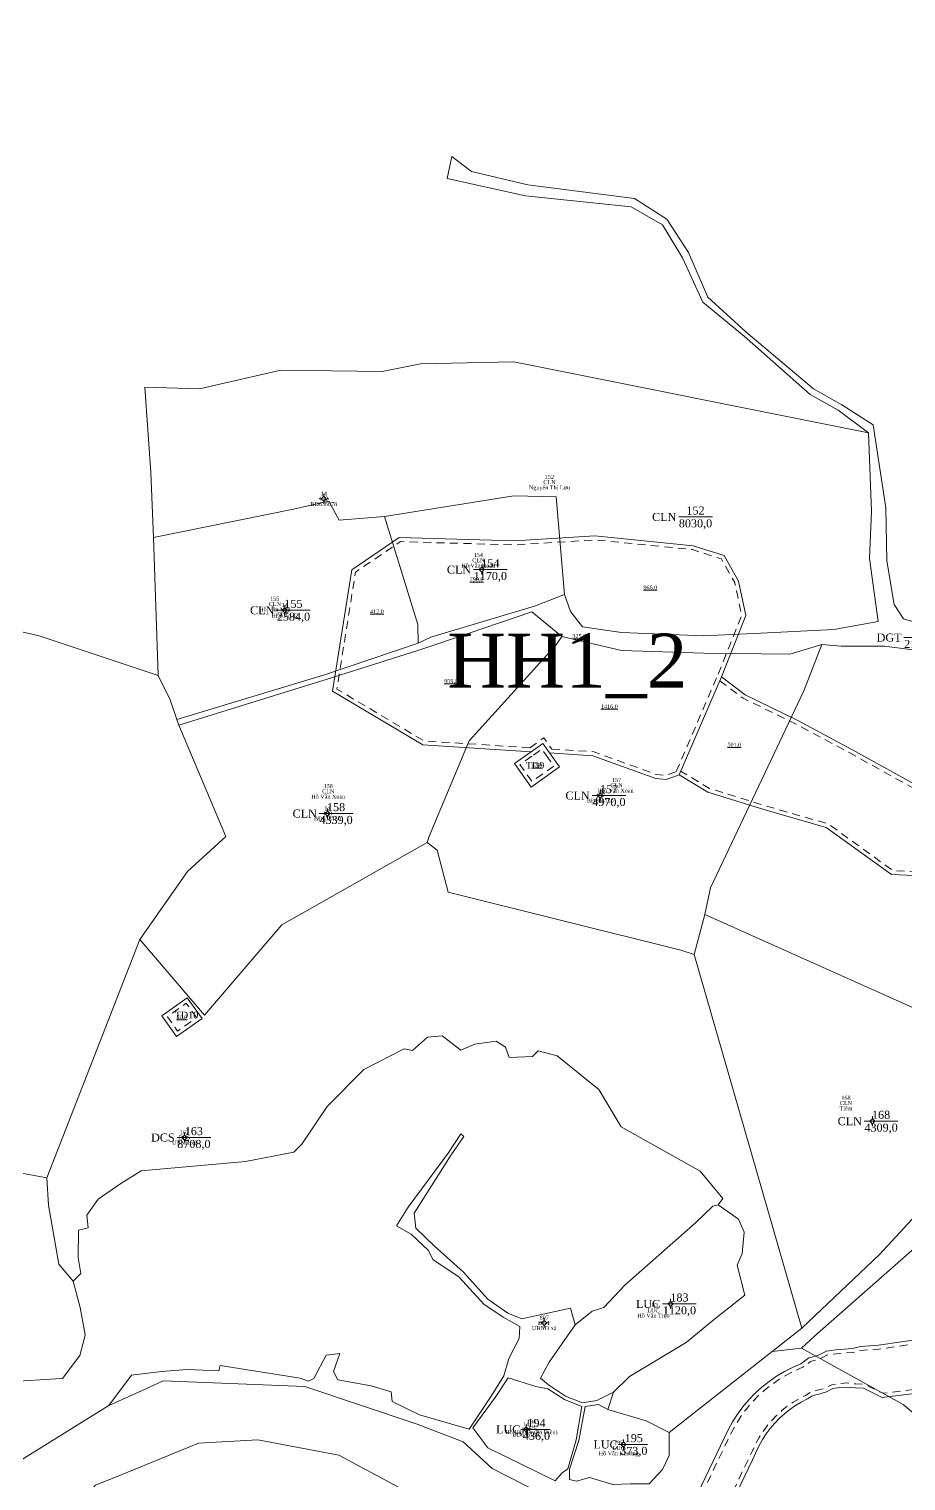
# Model space of a CAD drawing. Header units: metres. Extents: x 542180 to 550635, y 1840441 to 1846931.
# Drawn here: x 548105.4 to 548324.4, y 1841296.4 to 1841659.2 of the extents above; entities that cross this region are included whole.
import ezdxf
from ezdxf.enums import TextEntityAlignment as Align

# ---------------------------------------------------------------- set-up
doc = ezdxf.new("R2010")
doc.units = ezdxf.units.M
doc.header["$MEASUREMENT"] = 0
doc.linetypes.add('DGN Style 2', pattern=[3.355162, 2.013097, -1.342065])
for name, color, linetype, lineweight in [('Level 10', 7, 'Continuous', 0), ('Level 11', 7, 'Continuous', 0), ('Level 13', 7, 'Continuous', 0), ('Level 15', 7, 'Continuous', 0), ('Level 19', 7, 'Continuous', 0), ('Level 2', 7, 'Continuous', 0), ('Level 28', 7, 'Continuous', 0), ('Level 30', 7, 'Continuous', 0), ('Level 4', 7, 'Continuous', 0), ('Level 5', 7, 'Continuous', 0), ('Level 6', 7, 'Continuous', 0)]:
    doc.layers.add(name, color=color, linetype=linetype, lineweight=lineweight)
doc.styles.add('Style-Times New Roman', font='times.ttf')

# ---------------------------------------------------------------- blocks, each defined once
blk = doc.blocks.new('CENTRD')
at = {"layer": 'Level 11', "linetype": 'Continuous', "lineweight": 0}
h = blk.add_hatch(color=1, dxfattribs=at)
edge = h.paths.add_edge_path()
edge.add_arc((0, 0), 1.5, 0, 360)
at = {"layer": 'Level 11', "color": 1, "linetype": 'Continuous', "lineweight": 0}
for p, q in [((-6.25, 0), (-12.5, 0)), ((0, 6.25), (-6.25, 0)), ((-6.25, 0), (0, -6.25)), ((0, 12.5), (0, 6.25)), ((6.25, 0), (0, 6.25)), ((0, -6.25), (6.25, 0)), ((12.5, 0), (6.25, 0)), ((0, -6.25), (0, -12.5))]:
    blk.add_line(p, q, dxfattribs=at)
blk = doc.blocks.new('N_THUA_284')
at = {"layer": 'Level 13', "color": 1, "linetype": 'Continuous', "lineweight": 0}
blk.add_line((-2.047505, 0), (6.362495, 0), dxfattribs=at)
at = {"layer": 'Level 13', "color": 5, "linetype": 'Continuous', "lineweight": 0, "style": 'Style-Times New Roman'}
blk.add_text('152', height=2, dxfattribs=at).set_placement((2.157495, 1.6), align=Align.MIDDLE_CENTER)
at = {"layer": 'Level 2', "color": 3, "linetype": 'Continuous', "lineweight": 0, "style": 'Style-Times New Roman'}
blk.add_text('CLN', height=2, dxfattribs=at).set_placement((-2.647505, 0), align=Align.MIDDLE_RIGHT)
at = {"layer": 'Level 4', "color": 1, "linetype": 'Continuous', "lineweight": 0, "style": 'Style-Times New Roman'}
blk.add_text('8030,0', height=2, dxfattribs=at).set_placement((2.157495, -1.6), align=Align.MIDDLE_CENTER)
blk = doc.blocks.new('N_THUA_285')
at = {"layer": 'Level 13', "color": 1, "linetype": 'Continuous', "lineweight": 0}
blk.add_line((-2.044529, 0), (6.365471, 0), dxfattribs=at)
at = {"layer": 'Level 13', "color": 5, "linetype": 'Continuous', "lineweight": 0, "style": 'Style-Times New Roman'}
blk.add_text('154', height=2, dxfattribs=at).set_placement((2.160471, 1.6), align=Align.MIDDLE_CENTER)
at = {"layer": 'Level 2', "color": 3, "linetype": 'Continuous', "lineweight": 0, "style": 'Style-Times New Roman'}
blk.add_text('CLN', height=2, dxfattribs=at).set_placement((-2.644529, 0), align=Align.MIDDLE_RIGHT)
at = {"layer": 'Level 4', "color": 1, "linetype": 'Continuous', "lineweight": 0, "style": 'Style-Times New Roman'}
blk.add_text('1170,0', height=2, dxfattribs=at).set_placement((2.160471, -1.6), align=Align.MIDDLE_CENTER)
blk = doc.blocks.new('N_THUA_286')
at = {"layer": 'Level 13', "color": 1, "linetype": 'Continuous', "lineweight": 0}
blk.add_line((-2.038576, 0), (6.371424, 0), dxfattribs=at)
at = {"layer": 'Level 13', "color": 5, "linetype": 'Continuous', "lineweight": 0, "style": 'Style-Times New Roman'}
blk.add_text('155', height=2, dxfattribs=at).set_placement((2.166424, 1.6), align=Align.MIDDLE_CENTER)
at = {"layer": 'Level 2', "color": 3, "linetype": 'Continuous', "lineweight": 0, "style": 'Style-Times New Roman'}
blk.add_text('CLN', height=2, dxfattribs=at).set_placement((-2.638576, 0), align=Align.MIDDLE_RIGHT)
at = {"layer": 'Level 4', "color": 1, "linetype": 'Continuous', "lineweight": 0, "style": 'Style-Times New Roman'}
blk.add_text('2584,0', height=2, dxfattribs=at).set_placement((2.166424, -1.6), align=Align.MIDDLE_CENTER)
blk = doc.blocks.new('N_THUA_288')
at = {"layer": 'Level 13', "color": 1, "linetype": 'Continuous', "lineweight": 0}
blk.add_line((-2.042545, 0), (6.367455, 0), dxfattribs=at)
at = {"layer": 'Level 13', "color": 5, "linetype": 'Continuous', "lineweight": 0, "style": 'Style-Times New Roman'}
blk.add_text('157', height=2, dxfattribs=at).set_placement((2.162455, 1.6), align=Align.MIDDLE_CENTER)
at = {"layer": 'Level 2', "color": 3, "linetype": 'Continuous', "lineweight": 0, "style": 'Style-Times New Roman'}
blk.add_text('CLN', height=2, dxfattribs=at).set_placement((-2.642545, 0), align=Align.MIDDLE_RIGHT)
at = {"layer": 'Level 4', "color": 1, "linetype": 'Continuous', "lineweight": 0, "style": 'Style-Times New Roman'}
blk.add_text('4970,0', height=2, dxfattribs=at).set_placement((2.162455, -1.6), align=Align.MIDDLE_CENTER)
blk = doc.blocks.new('N_THUA_289')
at = {"layer": 'Level 13', "color": 1, "linetype": 'Continuous', "lineweight": 0}
blk.add_line((-2.041552, 0), (6.368448, 0), dxfattribs=at)
at = {"layer": 'Level 13', "color": 5, "linetype": 'Continuous', "lineweight": 0, "style": 'Style-Times New Roman'}
blk.add_text('158', height=2, dxfattribs=at).set_placement((2.163448, 1.6), align=Align.MIDDLE_CENTER)
at = {"layer": 'Level 2', "color": 3, "linetype": 'Continuous', "lineweight": 0, "style": 'Style-Times New Roman'}
blk.add_text('CLN', height=2, dxfattribs=at).set_placement((-2.641552, 0), align=Align.MIDDLE_RIGHT)
at = {"layer": 'Level 4', "color": 1, "linetype": 'Continuous', "lineweight": 0, "style": 'Style-Times New Roman'}
blk.add_text('4339,0', height=2, dxfattribs=at).set_placement((2.163448, -1.6), align=Align.MIDDLE_CENTER)
blk = doc.blocks.new('N_THUA_292')
at = {"layer": 'Level 13', "color": 1, "linetype": 'Continuous', "lineweight": 0}
blk.add_line((-1.847555, 0), (6.562445, 0), dxfattribs=at)
at = {"layer": 'Level 13', "color": 5, "linetype": 'Continuous', "lineweight": 0, "style": 'Style-Times New Roman'}
blk.add_text('163', height=2, dxfattribs=at).set_placement((2.357445, 1.6), align=Align.MIDDLE_CENTER)
at = {"layer": 'Level 2', "color": 3, "linetype": 'Continuous', "lineweight": 0, "style": 'Style-Times New Roman'}
blk.add_text('DCS', height=2, dxfattribs=at).set_placement((-2.447555, 0), align=Align.MIDDLE_RIGHT)
at = {"layer": 'Level 4', "color": 1, "linetype": 'Continuous', "lineweight": 0, "style": 'Style-Times New Roman'}
blk.add_text('8708,0', height=2, dxfattribs=at).set_placement((2.357445, -1.6), align=Align.MIDDLE_CENTER)
blk = doc.blocks.new('N_THUA_293')
at = {"layer": 'Level 13', "color": 1, "linetype": 'Continuous', "lineweight": 0}
blk.add_line((-2.041552, 0), (6.368448, 0), dxfattribs=at)
at = {"layer": 'Level 13', "color": 5, "linetype": 'Continuous', "lineweight": 0, "style": 'Style-Times New Roman'}
blk.add_text('168', height=2, dxfattribs=at).set_placement((2.163448, 1.6), align=Align.MIDDLE_CENTER)
at = {"layer": 'Level 2', "color": 3, "linetype": 'Continuous', "lineweight": 0, "style": 'Style-Times New Roman'}
blk.add_text('CLN', height=2, dxfattribs=at).set_placement((-2.641552, 0), align=Align.MIDDLE_RIGHT)
at = {"layer": 'Level 4', "color": 1, "linetype": 'Continuous', "lineweight": 0, "style": 'Style-Times New Roman'}
blk.add_text('4309,0', height=2, dxfattribs=at).set_placement((2.163448, -1.6), align=Align.MIDDLE_CENTER)
blk = doc.blocks.new('N_THUA_298')
at = {"layer": 'Level 13', "color": 1, "linetype": 'Continuous', "lineweight": 0}
blk.add_line((-1.984504, 0), (6.425496, 0), dxfattribs=at)
at = {"layer": 'Level 13', "color": 5, "linetype": 'Continuous', "lineweight": 0, "style": 'Style-Times New Roman'}
blk.add_text('183', height=2, dxfattribs=at).set_placement((2.220496, 1.6), align=Align.MIDDLE_CENTER)
at = {"layer": 'Level 2', "color": 3, "linetype": 'Continuous', "lineweight": 0, "style": 'Style-Times New Roman'}
blk.add_text('LUC', height=2, dxfattribs=at).set_placement((-2.584504, 0), align=Align.MIDDLE_RIGHT)
at = {"layer": 'Level 4', "color": 1, "linetype": 'Continuous', "lineweight": 0, "style": 'Style-Times New Roman'}
blk.add_text('1120,0', height=2, dxfattribs=at).set_placement((2.220496, -1.6), align=Align.MIDDLE_CENTER)
blk = doc.blocks.new('N_THUA_299')
at = {"layer": 'Level 13', "color": 1, "linetype": 'Continuous', "lineweight": 0}
blk.add_line((-0.81777, 0), (6.03823, 0), dxfattribs=at)
at = {"layer": 'Level 13', "color": 5, "linetype": 'Continuous', "lineweight": 0, "style": 'Style-Times New Roman'}
blk.add_text('194', height=2, dxfattribs=at).set_placement((2.61023, 1.6), align=Align.MIDDLE_CENTER)
at = {"layer": 'Level 2', "color": 3, "linetype": 'Continuous', "lineweight": 0, "style": 'Style-Times New Roman'}
blk.add_text('LUC', height=2, dxfattribs=at).set_placement((-1.41777, 0), align=Align.MIDDLE_RIGHT)
at = {"layer": 'Level 4', "color": 1, "linetype": 'Continuous', "lineweight": 0, "style": 'Style-Times New Roman'}
blk.add_text('436,0', height=2, dxfattribs=at).set_placement((2.61023, -1.6), align=Align.MIDDLE_CENTER)
blk = doc.blocks.new('N_THUA_300')
at = {"layer": 'Level 13', "color": 1, "linetype": 'Continuous', "lineweight": 0}
blk.add_line((-0.811823, 0), (6.044177, 0), dxfattribs=at)
at = {"layer": 'Level 13', "color": 5, "linetype": 'Continuous', "lineweight": 0, "style": 'Style-Times New Roman'}
blk.add_text('195', height=2, dxfattribs=at).set_placement((2.616177, 1.6), align=Align.MIDDLE_CENTER)
at = {"layer": 'Level 2', "color": 3, "linetype": 'Continuous', "lineweight": 0, "style": 'Style-Times New Roman'}
blk.add_text('LUC', height=2, dxfattribs=at).set_placement((-1.411823, 0), align=Align.MIDDLE_RIGHT)
at = {"layer": 'Level 4', "color": 1, "linetype": 'Continuous', "lineweight": 0, "style": 'Style-Times New Roman'}
blk.add_text('373,0', height=2, dxfattribs=at).set_placement((2.616177, -1.6), align=Align.MIDDLE_CENTER)
blk = doc.blocks.new('N_THUA_315')
at = {"layer": 'Level 13', "color": 1, "linetype": 'Continuous', "lineweight": 0}
blk.add_line((-1.803881, 0), (6.606119, 0), dxfattribs=at)
at = {"layer": 'Level 13', "color": 5, "linetype": 'Continuous', "lineweight": 0, "style": 'Style-Times New Roman'}
blk.add_text('806', height=2, dxfattribs=at).set_placement((2.401119, 1.6), align=Align.MIDDLE_CENTER)
at = {"layer": 'Level 2', "color": 3, "linetype": 'Continuous', "lineweight": 0, "style": 'Style-Times New Roman'}
blk.add_text('DGT', height=2, dxfattribs=at).set_placement((-2.403881, 0), align=Align.MIDDLE_RIGHT)
at = {"layer": 'Level 4', "color": 1, "linetype": 'Continuous', "lineweight": 0, "style": 'Style-Times New Roman'}
blk.add_text('2179,0', height=2, dxfattribs=at).set_placement((2.401119, -1.6), align=Align.MIDDLE_CENTER)

msp = doc.modelspace()

# ---------------------------------------------------------------- linework, layer by layer
at = {"layer": 'Level 10', "color": 7, "lineweight": 0}
for p, q in [((548136.43, 1841532.17), (548137.64, 1841497.71)), ((548142.29, 1841486.67), (548142.74, 1841485.24)), ((548271.46, 1841427.91), (548274.18, 1841437.98)), ((548274.18, 1841437.98), (548360.47, 1841399.23)), ((548109.79, 1841372.1), (548133.06, 1841431.68)), ((548271.46, 1841427.91), (548298.39, 1841334.6)), ((548290.93, 1841328.72), (548298.39, 1841334.6)), ((548290.93, 1841328.72), (548298.31, 1841329.59)), ((548265.25, 1841308.5), (548290.93, 1841328.72)), ((548249.95, 1841314.24), (548251.34, 1841318.57))]:
    msp.add_line(p, q, dxfattribs=at)
at = {"layer": 'Level 10', "color": 7, "lineweight": 0, "flags": 128}
for points in [[(548315.02, 1841558.29), (548307.41, 1841563.97), (548300.44, 1841567.91), (548283.93, 1841582.43), (548273.66, 1841590.98), (548268.58, 1841602.01), (548263.56, 1841610.26), (548255.71, 1841614.77), (548229.36, 1841617.53), (548209.77, 1841621.86), (548210.98, 1841627.35), (548215.85, 1841623.63), (548229.92, 1841620.32), (548256.56, 1841616.86), (548264.66, 1841611.72), (548270.03, 1841603.38), (548274.89, 1841592.21), (548284.38, 1841583.55), (548301.27, 1841569.33), (548308.35, 1841565.34), (548316.15, 1841560.31), (548319.33, 1841539.53), (548319.56, 1841526.33), (548321.43, 1841515.38), (548323.76, 1841511.85), (548341.23, 1841506.75)], [(548136.43, 1841532.17), (548135.77, 1841548.38), (548134.32, 1841569.69), (548147.96, 1841569.34), (548168.22, 1841573.96), (548193.54, 1841573.68), (548203.1, 1841575.56), (548226.44, 1841576.08), (548315.02, 1841558.29)], [(547925.05, 1841478.93), (547952.55, 1841507.26), (547959.76, 1841498.53), (547966.75, 1841496.91), (547973.82, 1841500.83), (547987.25, 1841506), (547993.36, 1841512.54), (548017.17, 1841566.68), (548025.23, 1841561.12), (548027.61, 1841562.76), (548031.68, 1841563.8), (548041.44, 1841562.86), (548049.21, 1841563.78), (548050.31, 1841565.64), (548049.43, 1841567.23), (548055.33, 1841568.93), (548077.3616, 1841565.3591), (548081.12, 1841564.75), (548077.96, 1841514.43), (548082.1872, 1841513.4682), (548107.89, 1841507.62), (548137.64, 1841497.71)], [(548239.13, 1841517.91), (548240.57, 1841513.69), (548243.55, 1841509.86), (548253.31, 1841508.45), (548273.91, 1841507.55), (548288.09, 1841508.23), (548306.38, 1841509.18), (548317.39, 1841511.13), (548315.29, 1841526.93), (548315.77, 1841538.69), (548315.02, 1841558.29)], [(548136.43, 1841532.17), (548171.41, 1841539.26), (548180.27, 1841541.27), (548182.79, 1841536.47), (548194.13, 1841537.44)], [(548194.13, 1841537.44), (548226.47, 1841542.53), (548236.98, 1841542.28), (548239.13, 1841517.91)], [(548194.13, 1841537.44), (548202.5, 1841510.45), (548202.58, 1841505.73)], [(548202.58, 1841505.73), (548205.74, 1841507.29), (548231.85, 1841515.04), (548239.13, 1841517.91)], [(548142.74, 1841485.24), (548179.83, 1841496.77), (548202.71, 1841504.03), (548207.23, 1841505.54), (548230.94, 1841513.6), (548238.44, 1841507.42)], [(548204.83, 1841455.92), (548205.37, 1841457.71), (548215.27, 1841481.32), (548237.03, 1841505.31), (548238.44, 1841507.42)], [(548238.44, 1841507.42), (548253.36, 1841503.94), (548273.86, 1841503.21), (548295.33, 1841503.01), (548303.32, 1841505.38)], [(548142.29, 1841486.67), (548179.14, 1841497.85), (548202.58, 1841505.73)], [(548274.18, 1841437.98), (548275.56, 1841444.61), (548298.9, 1841493.86), (548303.32, 1841505.38)], [(548360.47, 1841399.23), (548363.71, 1841402.75), (548369.77, 1841406.99), (548373.92, 1841411.89), (548388.67, 1841423.66), (548416.03, 1841442.33), (548421.92, 1841447.18), (548416.67, 1841451.53), (548363.63, 1841492.51), (548349.17, 1841498.01), (548341.73, 1841502.05), (548319.05, 1841504.99), (548308.2, 1841505), (548303.32, 1841505.38)], [(548137.64, 1841497.71), (548140.61, 1841491.56), (548142.29, 1841486.67)], [(548133.06, 1841431.68), (548144.97, 1841448.73), (548154.52, 1841457.47), (548142.74, 1841485.24)], [(548133.06, 1841431.68), (548149.21, 1841412.77), (548168.54, 1841435.34), (548204.83, 1841455.92)], [(548204.83, 1841455.92), (548207.3, 1841454.03), (548210.04, 1841443.52), (548268.17, 1841429.05), (548271.46, 1841427.91)], [(548277.47, 1841365.38), (548278.67, 1841367.01), (548272.94, 1841373.82), (548253.27, 1841384.9), (548247.66, 1841394.18), (548237.29, 1841402.65), (548232.49, 1841403.88), (548231.07, 1841402.46), (548225.3, 1841402.21), (548224.35, 1841404.81), (548222.06, 1841406.32), (548216.68, 1841405.52), (548213.23, 1841404.08), (548208.54, 1841407.59), (548204.89, 1841407.3), (548201.11, 1841403.96), (548199.08, 1841404.38), (548188.95, 1841399.23), (548179.84, 1841389.98), (548173.51, 1841380.55), (548171.54, 1841378.54), (548159.39, 1841376.18), (548133.38, 1841373.85), (548128.29, 1841370.76), (548122.62, 1841366.79), (548119.81, 1841362.82), (548120.12, 1841359.63), (548117.72, 1841359.04), (548117.68, 1841352.22), (548118.28, 1841348.27), (548116.42, 1841346.35)], [(548298.39, 1841334.6), (548317.74, 1841352.95), (548360.47, 1841399.23)], [(548125.33, 1841315.26), (548130.98, 1841322.85), (548131.5034, 1841322.9134), (548138.57, 1841323.77), (548144.82, 1841324.22), (548152.8, 1841323.92), (548153.12, 1841325.28), (548173.12, 1841322.1), (548175.18, 1841321.32), (548176.53, 1841321.99), (548179.6, 1841327.86), (548183.02, 1841328.22), (548181.43, 1841323.78), (548182.51, 1841321.66), (548190.83, 1841320.17), (548195.79, 1841318.65), (548196.05, 1841316.23), (548202.86, 1841312.89), (548215.27, 1841309.37), (548220.77, 1841317.58), (548223.91, 1841322.66), (548225.2, 1841326.95), (548227.74, 1841331.95), (548227.92, 1841335.02), (548223.79, 1841337.36), (548218.98, 1841340.55), (548212.81, 1841347.34), (548206.2, 1841351.7), (548205.1, 1841353.97), (548200.82, 1841358.09), (548197.17, 1841360.18), (548200.03, 1841364.78), (548210.08, 1841378.31), (548213.24, 1841383.11), (548213.92, 1841382.48), (548210.76, 1841377.92), (548201.55, 1841363.27), (548201.97, 1841359.58), (548206.55, 1841355.12), (548213.89, 1841348.56), (548219.95, 1841341.79), (548224.97, 1841338.31), (548228.4, 1841336.92), (548232.22, 1841337.7), (548240.57, 1841339.54), (548241.8, 1841335.44)], [(548074.1, 1841347.42), (548067.31, 1841354.36), (548083.9427, 1841366.1221), (548090.19, 1841370.54), (548093.7109, 1841372.5703), (548097.04, 1841374.49), (548109.79, 1841372.1)], [(548109.79, 1841372.1), (548110.23, 1841365.28), (548112.85, 1841350.54), (548116.42, 1841346.35)], [(548241.8, 1841335.44), (548246.04, 1841338.84), (548248.92, 1841339.71), (548254.16, 1841345.31), (548271.84, 1841360.87), (548276.1, 1841365.05), (548277.47, 1841365.38)], [(548277.47, 1841365.38), (548282.53, 1841361.83), (548283.98, 1841358.58), (548283.47, 1841353.25), (548282.18, 1841350.3), (548284.13, 1841342.8), (548276.12, 1841336.49), (548269.44, 1841330.98), (548255.34, 1841322.52), (548251.34, 1841318.57)], [(548298.31, 1841329.59), (548301.54, 1841332.55), (548327.22, 1841355.25)], [(548116.42, 1841346.35), (548118.15, 1841339.76), (548119.4, 1841332.94), (548119.1871, 1841332.1361), (548118.02, 1841327.73), (548113.73, 1841321.97), (548112.0265, 1841321.8681), (548090.83, 1841320.6), (548086.07, 1841319.56), (548081.58, 1841329.72), (548081.44, 1841337.2), (548074.1, 1841347.42)], [(548241.8, 1841335.44), (548235.26, 1841326.11), (548233.12, 1841322.04), (548235.14, 1841320.38), (548239.32, 1841317.61), (548243.6, 1841315.88), (548247.17, 1841316.48), (548251.34, 1841318.57)], [(548298.31, 1841329.59), (548323.67, 1841315.5), (548337.6, 1841303.87), (548352.14, 1841288.71), (548370.14, 1841269.74)], [(548243.46, 1841315.03), (548239.06, 1841316.73), (548234.96, 1841319.45), (548231.97, 1841320.02), (548225.02, 1841322.12), (548221.74, 1841317.26), (548216.22, 1841309.65), (548219.98, 1841304.69), (548236.8, 1841296.42), (548238.48, 1841298.38), (548239.9, 1841299.44), (548241.99, 1841306.65), (548243.46, 1841315.03)], [(548125.33, 1841315.26), (548134.3604, 1841319.3574), (548138.84, 1841321.39), (548174.23, 1841319.96), (548202.3, 1841310.54), (548213.77, 1841306.17), (548221, 1841299.49), (548237.51, 1841291.12), (548246.83, 1841289.83), (548257.45, 1841288.67)], [(548104.88, 1841178.87), (548063.47, 1841191.99), (548014.76, 1841211.17), (548000, 1841212.3), (548000, 1841233.45), (548000, 1841246.09), (548000, 1841246.1), (548031.15, 1841239.49), (548037.31, 1841235.52), (548086.36, 1841213.27), (548097.19, 1841217.87), (548101.36, 1841240.82), (548098.96, 1841254.89), (548099.93, 1841284.51), (548101.08, 1841300.16), (548118.0374, 1841310.719), (548125.33, 1841315.26)], [(548249.95, 1841314.24), (548247.56, 1841315.52), (548244.26, 1841314.96), (548242.66, 1841306.53), (548240.38, 1841299.34), (548240.32, 1841296.73), (548242.09, 1841296.32), (548245.37, 1841297.27), (548251.13, 1841295.48), (548255.54, 1841295.67), (548260.26, 1841295.69)], [(548249.95, 1841314.24), (548259.47, 1841311.41), (548265.25, 1841308.5)], [(548260.26, 1841295.69), (548263.54, 1841299.23), (548265.23, 1841302.75), (548265.25, 1841308.5)], [(548132.72, 1841204.77), (548129.14, 1841220.01), (548133.05, 1841232.09), (548123.94, 1841244.41), (548113.18, 1841252.06), (548109.27, 1841265.65), (548114.39, 1841286.66), (548121.96, 1841295.35), (548129.6124, 1841298.4592), (548145.273, 1841304.822), (548147.68, 1841305.8), (548162.5, 1841306.69), (548182.7, 1841302.85), (548201.23, 1841292.91)]]:
    msp.add_lwpolyline(points, dxfattribs=at)
at = {"layer": 'Level 30', "color": 5, "linetype": 'Continuous', "lineweight": 0}
msp.add_line((548267.7404, 1841472.8555), (548278.2734, 1841497.2968), dxfattribs=at)
at = {"layer": 'Level 30', "color": 5, "linetype": 'Continuous', "lineweight": 0, "flags": 128}
for points in [[(548230.7551, 1841478.6041), (548203.7276, 1841480.3254), (548181.1493, 1841493.7768), (548185.9724, 1841524.0993), (548197.8323, 1841532.127), (548226.5681, 1841531.3113), (548246.6636, 1841532.573), (548271.2482, 1841530.1036), (548278.9797, 1841527.6258), (548282.5544, 1841521.2258), (548284.395, 1841512.6852), (548278.2734, 1841497.2968)], [(548278.2734, 1841497.2968), (548284.2303, 1841492.8396), (548297.407, 1841486.413), (548311.7672, 1841478.6872), (548328.9061, 1841469.1627)], [(548235.3596, 1841478.3109), (548237.8461, 1841474.8081), (548230.7517, 1841469.7722), (548226.5841, 1841475.6433), (548230.7551, 1841478.6041)], [(548230.7551, 1841478.6041), (548233.6784, 1841480.6792), (548235.3596, 1841478.3109)], [(548235.3596, 1841478.3109), (548246.1948, 1841477.6209), (548261.8963, 1841471.9264), (548264.4871, 1841471.6595), (548267.0949, 1841472.6182), (548267.7404, 1841472.8555)], [(548337.7115, 1841447.2065), (548320.7441, 1841447.9478), (548304.4624, 1841459.7003), (548288.8528, 1841464.1784), (548274.8854, 1841468.5496), (548267.7404, 1841472.8555)], [(548148.5845, 1841411.9374), (548144.879, 1841417.1556), (548138.5193, 1841412.6396), (548142.2248, 1841407.4214), (548148.5845, 1841411.9374)], [(548257.9459, 1841263.1113), (548279.0666, 1841307.2477), (548279.9728, 1841309.1257), (548281.0674, 1841311.1315), (548282.2933, 1841313.0599), (548283.6448, 1841314.9024), (548285.1161, 1841316.6507), (548286.7007, 1841318.2971), (548288.3913, 1841319.8344), (548290.1807, 1841321.2556), (548292.0607, 1841322.5544), (548294.0231, 1841323.7251), (548296.0591, 1841324.7624), (548297.6775, 1841325.4791), (548298.1566, 1841325.6698), (548300.0858, 1841327.1501), (548300.4866, 1841327.2734), (548302.3365, 1841327.776), (548304.5212, 1841328.8444), (548306.875, 1841329.171), (548309.0561, 1841329.3465), (548311.051, 1841329.4889), (548313.0185, 1841330.0158), (548317.4765, 1841330.3339), (548328.9806, 1841331.9863)], [(548267.5966, 1841263.1113), (548286.0558, 1841301.6859), (548286.9191, 1841303.49), (548287.7489, 1841305.2124), (548288.5656, 1841306.7089), (548289.4802, 1841308.1476), (548290.4885, 1841309.5222), (548291.5862, 1841310.8266), (548292.7684, 1841312.0549), (548294.0298, 1841313.2018), (548295.3647, 1841314.2621), (548296.7674, 1841315.2311), (548298.2314, 1841316.1046), (548299.7504, 1841316.8785), (548300.8762, 1841317.6141), (548301.2367, 1841317.7575), (548302.9031, 1841318.1875), (548303.1965, 1841318.2777), (548304.5505, 1841318.6456), (548306.141, 1841319.4774), (548307.8671, 1841319.7169), (548309.7326, 1841319.8646), (548311.7526, 1841319.6567), (548313.7651, 1841319.5521), (548318.4096, 1841317.2562), (548329.9296, 1841318.6863)]]:
    msp.add_lwpolyline(points, dxfattribs=at)
at = {"layer": 'Level 6', "color": 2, "linetype": 'DGN Style 2', "lineweight": 0}
msp.add_line((548266.992088, 1841473.645835), (548277.355048, 1841497.692565), dxfattribs=at)
at = {"layer": 'Level 6', "color": 2, "linetype": 'DGN Style 2', "lineweight": 0, "flags": 128}
for points in [[(548277.866404, 1841496.352386), (548283.706928, 1841491.982263), (548296.950744, 1841485.522929), (548311.287407, 1841477.809792), (548328.426564, 1841468.285149), (548342.733482, 1841460.598836), (548354.296298, 1841454.496294), (548365.118542, 1841449.807122), (548369.944925, 1841447.369605), (548374.683946, 1841446.195215), (548375.843355, 1841445.937853), (548377.68615, 1841445.58218), (548379.466029, 1841445.434666), (548381.108709, 1841444.993154), (548382.869146, 1841444.582283), (548384.642345, 1841444.230293), (548386.512729, 1841443.923422), (548388.340987, 1841444.005834), (548390.043213, 1841443.842), (548391.837071, 1841443.729617), (548393.633784, 1841443.67694), (548395.448792, 1841443.684348), (548397.241535, 1841443.814869), (548399.01481, 1841443.940479), (548400.800463, 1841444.127043), (548402.578847, 1841444.372903), (548404.404051, 1841444.68751), (548406.050013, 1841445.228105), (548407.725455, 1841445.389966), (548409.525191, 1841445.625722), (548410.434623, 1841445.768457), (548413.490153, 1841446.32356), (548416.089407, 1841447.184805), (548419.614778, 1841448.666314), (548426.726518, 1841453.532801), (548428.748007, 1841455.554397), (548435.405957, 1841465.558012), (548438.626019, 1841471.289139), (548440.554526, 1841474.741404), (548441.448329, 1841476.411626), (548442.378863, 1841478.002185), (548443.471949, 1841479.58073), (548444.420025, 1841481.294928), (548445.01025, 1841482.39457), (548446.198548, 1841484.692859), (548447.053864, 1841486.423174), (548447.838665, 1841488.173024), (548448.631553, 1841489.909686), (548449.998378, 1841493.082776), (548450.856454, 1841495.208394), (548451.53328, 1841496.970126), (548452.303658, 1841498.730444), (548452.946413, 1841500.570836), (548453.551164, 1841502.391845), (548454.127786, 1841504.222012), (548454.676281, 1841506.060847), (548455.183728, 1841507.863026), (548455.842617, 1841509.655705), (548456.912004, 1841513.362092), (548457.99327, 1841517.202807), (548459.73381, 1841523.526076), (548460.061148, 1841525.558652), (548460.371374, 1841527.5114), (548460.643049, 1841529.401345), (548460.9428, 1841531.202243), (548461.530484, 1841533.04461), (548461.838012, 1841535.018367), (548462.104322, 1841536.928314), (548462.33674, 1841538.8151), (548462.644316, 1841540.707379), (548462.875936, 1841542.622175), (548463.13175, 1841544.517611), (548463.196714, 1841545.000878), (548463.382918, 1841546.549158), (548463.423254, 1841548.593008), (548463.630119, 1841554.491298), (548463.89574, 1841566.700413), (548464.40462, 1841573.126721), (548464.444692, 1841575.15718), (548464.48737, 1841577.178538), (548464.552374, 1841579.260047), (548464.542739, 1841581.302491), (548464.955305, 1841585.363781), (548464.959116, 1841585.397478), (548465.460751, 1841589.415994), (548465.877217, 1841591.42875), (548466.695793, 1841596.468932), (548466.890796, 1841597.551974), (548467.272884, 1841599.57212), (548468.097566, 1841603.556398), (548468.756081, 1841605.510125), (548469.740145, 1841609.560236), (548470.224226, 1841611.416126), (548470.258106, 1841611.54313), (548470.800873, 1841613.527899), (548471.334834, 1841615.396152), (548472.36755, 1841617.230058), (548473.008977, 1841619.294348), (548473.639366, 1841621.244686), (548474.292123, 1841623.187743), (548474.932486, 1841625.024281), (548476.034565, 1841626.799902), (548477.529081, 1841630.721629), (548479.073232, 1841634.511302), (548479.874416, 1841636.384793), (548481.555376, 1841640.107481), (548482.450276, 1841641.917311), (548485.354096, 1841647.250679), (548491.743597, 1841660.067384), (548496.892353, 1841671.592521), (548504.227208, 1841685.737685), (548510.416943, 1841698.046605), (548511.509215, 1841700.496068), (548515.646884, 1841713.071777), (548520.385221, 1841722.842413), (548525.508406, 1841733.97892), (548527.015174, 1841742.295899), (548530.715085, 1841752.664488), (548534.649101, 1841762.448346), (548539.196455, 1841773.482398), (548543.623054, 1841783.910154), (548549.062042, 1841795.280249), (548554.419851, 1841807.754938), (548557.986422, 1841816.677634), (548559.058323, 1841819.670966), (548560.034795, 1841822.302284), (548561.386027, 1841823.960762), (548562.30034, 1841825.977863), (548563.182152, 1841827.856066), (548565.100634, 1841831.738687), (548565.421034, 1841833.912532), (548567.342327, 1841837.438199), (548568.103813, 1841838.776961), (548569.435813, 1841841.047388), (548570.557696, 1841842.895346), (548571.397825, 1841844.831276), (548573.650306, 1841848.27731), (548574.480837, 1841849.499157), (548574.824112, 1841849.99693), (548577.256893, 1841853.412384), (548578.719848, 1841855.381594), (548578.587558, 1841858.128807), (548580.996706, 1841861.155504), (548583.723188, 1841864.399539), (548584.058099, 1841864.786057), (548585.112365, 1841865.986686), (548586.5276, 1841867.560882), (548587.640982, 1841868.766601), (548590.943068, 1841868.527969), (548594.203337, 1841871.830662), (548595.692593, 1841873.280136), (548597.203512, 1841874.711962), (548598.566482, 1841875.969503), (548600.770491, 1841876.617268), (548604.078984, 1841879.471802), (548605.536622, 1841880.680757), (548605.666552, 1841880.787063), (548607.194478, 1841882.018927), (548609.09962, 1841882.936671), (548610.822515, 1841884.251475), (548614.155966, 1841886.691455), (548615.718288, 1841887.787655), (548617.774968, 1841888.424921), (548619.612232, 1841889.642264), (548621.192967, 1841890.660898), (548623.057265, 1841891.827336), (548624.872605, 1841892.794795), (548626.027927, 1841893.478352), (548626.659445, 1841893.846311), (548630.06231, 1841895.758019), (548632.284644, 1841895.933497), (548635.28967, 1841897.478288), (548636.104975, 1841897.883767), (548637.939039, 1841898.773895), (548641.650671, 1841900.484522), (548643.696732, 1841901.378273), (548645.258664, 1841902.941896), (548646.977549, 1841903.638864), (548649.214161, 1841904.511022), (548650.337396, 1841906.390309), (548652.409745, 1841905.68422), (548654.676256, 1841906.465307), (548658.588239, 1841907.726466), (548662.518808, 1841908.915709), (548664.489796, 1841909.451031), (548667.578707, 1841910.233809), (548668.473664, 1841910.447984), (548672.455945, 1841911.38735), (548674.965974, 1841911.780498), (548676.483798, 1841912.003242), (548678.446989, 1841912.44364), (548688.858226, 1841914.205119), (548702.855682, 1841916.059566), (548718.160802, 1841919.949514), (548726.226382, 1841921.094483), (548731.009351, 1841922.307866), (548732.047527, 1841922.617229), (548733.803053, 1841923.14015), (548735.575279, 1841923.625549), (548737.357461, 1841924.159332), (548738.185082, 1841924.4293), (548739.137699, 1841924.757803), (548740.859356, 1841925.401247), (548742.598738, 1841926.007119), (548744.34954, 1841926.664759), (548745.224351, 1841927.018563), (548748.070472, 1841928.214308), (548749.805892, 1841929.272199), (548755.131128, 1841931.820407), (548765.651301, 1841938.702938), (548766.318954, 1841943.451771), (548764.880331, 1841946.54232), (548747.039489, 1841954.989321), (548740.638953, 1841957.232597), (548739.131731, 1841958.129332), (548737.67619, 1841959.852772), (548736.577739, 1841960.503884), (548735.50025, 1841960.886163), (548733.548159, 1841961.634198), (548731.451565, 1841962.519191), (548729.174212, 1841962.667817), (548727.523384, 1841963.618702), (548725.721587, 1841964.738216), (548724.028124, 1841965.870185), (548722.518666, 1841967.394805), (548720.789826, 1841968.725396), (548719.865203, 1841969.52375), (548719.309405, 1841970.046982), (548718.021575, 1841971.770476), (548716.844229, 1841973.003833), (548713.800566, 1841976.29933), (548706.816045, 1841982.719747), (548695.728251, 1841992.459741), (548691.103715, 1841996.882083), (548688.044357, 1841999.470198), (548686.497164, 1842000.561819), (548685.033842, 1842001.636477), (548683.684681, 1842002.711285), (548682.446026, 1842004.153158), (548680.889684, 1842005.368791), (548677.706056, 1842007.694548), (548673.496669, 1842011.123494), (548655.932887, 1842021.988901), (548640.705384, 1842031.865289), (548637.176902, 1842033.850745), (548635.408048, 1842034.884981), (548633.550196, 1842036.093117), (548631.424605, 1842036.658871), (548629.911825, 1842037.794675), (548628.276976, 1842039.074147), (548626.773536, 1842040.299944), (548625.581426, 1842042.055965), (548624.028752, 1842043.579339), (548622.868691, 1842044.766445), (548621.184868, 1842046.525253), (548612.682215, 1842053.982359), (548596.177622, 1842068.766725), (548583.380756, 1842081.388865), (548573.142498, 1842090.463803), (548561.583459, 1842100.538886), (548560.13602, 1842101.952767), (548558.928717, 1842102.91678), (548556.933626, 1842104.559291), (548555.421843, 1842105.935787), (548553.938302, 1842107.420833), (548552.381977, 1842108.802539), (548551.001617, 1842110.299466), (548549.624885, 1842111.853589), (548548.279656, 1842113.434941), (548546.966201, 1842115.04296), (548545.68524, 1842116.676821), (548544.437163, 1842118.336037), (548543.252907, 1842119.977754), (548542.052202, 1842122.168641), (548540.952454, 1842122.409462), (548540.715975, 1842122.858721), (548540.85525, 1842123.931244), (548539.693415, 1842126.045505), (548539.208072, 1842126.961086), (548538.8906, 1842127.56517), (548538.8906, 1842127.621025), (548538.163302, 1842128.713057), (548537.54895, 1842129.712584), (548536.51808, 1842131.150201), (548534.810169, 1842132.212523), (548533.773529, 1842133.528621), (548532.571409, 1842134.956876), (548531.323362, 1842136.345472), (548530.154722, 1842137.563526), (548529.317091, 1842139.332874), (548527.939204, 1842140.830275), (548526.542031, 1842142.249967), (548523.65805, 1842145.049635), (548515.970391, 1842150.119295), (548514.501802, 1842151.443001), (548512.857658, 1842152.647738), (548511.300581, 1842153.749418), (548508.229085, 1842155.992215), (548506.725058, 1842157.056384), (548505.29759, 1842158.379067), (548503.617789, 1842159.46942), (548501.981089, 1842160.485979), (548500.324258, 1842161.469508), (548498.64818, 1842162.419659), (548496.953501, 1842163.336166), (548495.240713, 1842164.218631), (548493.510656, 1842165.066633), (548491.76401, 1842165.879882), (548490.082903, 1842166.621986), (548488.435879, 1842167.686019), (548486.554167, 1842168.428302), (548484.741735, 1842169.101763), (548482.942582, 1842169.729629), (548481.162884, 1842170.423499), (548477.396646, 1842171.801667), (548466.913536, 1842174.244268), (548451.731508, 1842179.335165), (548390.487818, 1842196.809957), (548373.070923, 1842200.666934), (548371.15859, 1842201.276638), (548369.163827, 1842201.696372), (548367.290627, 1842202.058326), (548363.543607, 1842202.840394), (548361.643278, 1842203.114493), (548359.775111, 1842203.436649), (548357.877445, 1842203.725053), (548355.974395, 1842203.975364), (548354.066743, 1842204.187573), (548352.15514, 1842204.361685), (548350.24046, 1842204.497503), (548348.545082, 1842204.583657), (548346.645492, 1842205.544769), (548342.587211, 1842205.581065), (548340.666128, 1842205.639249), (548336.668046, 1842205.679143), (548325.477434, 1842205.358073), (548308.742217, 1842204.509465), (548306.693917, 1842204.409546), (548304.747495, 1842204.000543), (548303.306899, 1842204.034366), (548300.714706, 1842203.820799), (548298.699431, 1842203.727521), (548296.670991, 1842203.703008), (548294.464736, 1842203.705803), (548292.410563, 1842203.03128), (548290.533832, 1842203.08373), (548286.438332, 1842203.280213), (548282.352816, 1842203.585526), (548278.273633, 1842203.999967), (548276.020908, 1842204.274486), (548273.853279, 1842203.58643), (548272.038359, 1842203.856961), (548269.03684, 1842204.354925), (548267.976708, 1842204.545355), (548263.923484, 1842205.344291), (548261.933195, 1842205.778047), (548259.948369, 1842206.327696), (548255.930114, 1842207.344853), (548251.960695, 1842208.46302), (548249.995431, 1842209.059413), (548246.286431, 1842210.266246), (548244.672686, 1842211.861661), (548240.625866, 1842213.359925), (548238.760431, 1842214.143309), (548236.905597, 1842214.992976), (548235.03118, 1842215.874322), (548214.936287, 1842222.39726), (548198.803519, 1842229.24026), (548197.028664, 1842230.318915), (548193.135439, 1842231.493772), (548191.352905, 1842231.95433), (548189.620163, 1842232.340108), (548187.936822, 1842232.855636), (548186.265494, 1842233.30726), (548184.563942, 1842234.027257), (548182.689295, 1842234.401781), (548180.887314, 1842234.69982), (548179.076461, 1842234.937559), (548177.258595, 1842235.114895), (548175.435821, 1842235.231523), (548173.610291, 1842235.287343), (548171.78386, 1842235.28225), (548169.958557, 1842235.216347), (548168.136482, 1842235.089633), (548166.476195, 1842234.918364), (548164.577258, 1842235.257776), (548162.601806, 1842234.919762), (548160.82899, 1842234.555194), (548159.055098, 1842234.261291), (548157.233987, 1842233.967342), (548155.680185, 1842233.666656), (548153.403417, 1842233.170356)], [(548266.694561, 1841263.542955), (548286.017629, 1841303.922841), (548286.858985, 1841305.669228), (548287.703792, 1841307.21723), (548288.654163, 1841308.7122), (548289.701897, 1841310.140559), (548290.842561, 1841311.496014), (548292.071013, 1841312.772369), (548293.381734, 1841313.964113), (548294.768866, 1841315.065901), (548296.226422, 1841316.072796), (548297.747692, 1841316.980466), (548299.248476, 1841317.745085), (548300.413278, 1841318.506169), (548300.925732, 1841318.710013), (548302.631101, 1841319.150069), (548302.918393, 1841319.238391), (548304.183394, 1841319.582109), (548305.831501, 1841320.444037), (548307.758825, 1841320.711457), (548309.744423, 1841320.868666), (548311.829792, 1841320.654038), (548314.023172, 1841320.540036), (548318.583954, 1841318.28552), (548329.885184, 1841319.688462), (548342.449752, 1841319.249449), (548355.281416, 1841320.241503), (548367.77495, 1841320.629325), (548369.829734, 1841320.520087), (548370.98824, 1841320.458389), (548371.928882, 1841320.429698), (548374.2084, 1841320.41449), (548376.440818, 1841320.474935), (548378.632742, 1841320.828118), (548380.856888, 1841321.283256), (548383.068867, 1841321.813287), (548385.310778, 1841322.430185), (548387.555219, 1841322.886426), (548389.662712, 1841323.620565), (548391.791931, 1841324.442763), (548393.892541, 1841325.335421), (548395.962203, 1841326.297663), (548398.001094, 1841327.329542), (548399.342954, 1841328.056358), (548399.994861, 1841328.423543), (548401.962859, 1841329.590372), (548403.886273, 1841330.819227), (548405.767698, 1841332.111457), (548407.530134, 1841333.410522), (548409.051834, 1841335.155184), (548410.854533, 1841336.679282), (548412.536714, 1841338.200528), (548414.170081, 1841339.7796), (548415.027152, 1841340.652007), (548415.718935, 1841341.379879), (548417.132097, 1841343.162551), (548418.615066, 1841344.915041), (548420.018481, 1841346.690275), (548421.361885, 1841348.511341), (548422.526084, 1841350.204794), (548422.917131, 1841352.623057), (548424.160628, 1841354.718517), (548425.234284, 1841356.673207), (548426.24212, 1841358.662573), (548427.183158, 1841360.684361), (548428.056299, 1841362.736469), (548428.860479, 1841364.81648), (548429.595002, 1841366.922212), (548430.258874, 1841369.051174), (548430.802447, 1841371.023454), (548430.500335, 1841373.375879), (548430.97944, 1841375.712075), (548431.349633, 1841377.882303), (548431.639668, 1841380.008263), (548431.619601, 1841382.163408), (548431.524572, 1841384.368298), (548431.449933, 1841385.458112), (548431.002891, 1841390.482079), (548430.567998, 1841397.919174), (548430.317613, 1841412.608848), (548431.329116, 1841430.299477), (548435.10564, 1841446.84675), (548436.123871, 1841453.563429), (548441.164781, 1841461.947089), (548444.70213, 1841467.423159), (548445.988459, 1841468.909338), (548446.280934, 1841469.494558), (548447.032872, 1841470.656165), (548448.195544, 1841472.330278), (548449.321744, 1841474.199904), (548450.971487, 1841475.605685), (548451.879277, 1841477.246777), (548452.505633, 1841478.413897), (548453.778651, 1841480.876139), (548454.717597, 1841482.775593), (548455.865735, 1841484.50033), (548456.687257, 1841486.299437), (548458.156843, 1841489.711156), (548458.305959, 1841490.072505), (548459.072672, 1841491.980093), (548459.786633, 1841493.838587), (548460.253149, 1841495.851951), (548460.948952, 1841497.84409), (548461.714385, 1841500.16016), (548462.210398, 1841501.742663), (548462.796223, 1841503.706864), (548463.394765, 1841505.832139), (548464.56225, 1841507.634157), (548464.963561, 1841509.461969), (548465.40115, 1841511.990966), (548465.963077, 1841515.47955), (548467.437026, 1841521.861283), (548468.314583, 1841524.985102), (548469.050189, 1841527.742909), (548469.43894, 1841529.599422), (548469.226065, 1841531.712972), (548469.689593, 1841534.756737), (548469.846366, 1841535.909967), (548470.107539, 1841538.030845), (548470.660127, 1841540.025821), (548470.823763, 1841542.620693), (548471.834681, 1841543.030357), (548472.402486, 1841543.352066), (548473.93428, 1841543.941999), (548476.058353, 1841544.110313), (548476.377259, 1841548.186778), (548473.267748, 1841553.489267), (548472.415001, 1841566.120177), (548473.225033, 1841572.613302), (548473.564739, 1841575.824793), (548473.646259, 1841576.569666), (548473.890048, 1841578.647365), (548474.69721, 1841580.51075), (548474.866802, 1841582.281754), (548475.074223, 1841584.213222), (548475.303571, 1841586.142259), (548475.527707, 1841587.859142), (548474.948258, 1841589.908032), (548475.277397, 1841592.047106), (548475.59673, 1841593.976095), (548476.299522, 1841597.811369), (548476.684835, 1841599.728264), (548477.05411, 1841601.46263), (548476.775743, 1841603.53316), (548477.742704, 1841607.512564), (548478.239016, 1841609.412291), (548478.756217, 1841611.303463), (548479.269594, 1841613.10033), (548479.481508, 1841615.086043), (548480.260003, 1841617.577562), (548480.69619, 1841618.919775), (548481.321681, 1841620.781571), (548482.033629, 1841622.823328), (548483.457988, 1841624.395018), (548484.778602, 1841627.860603), (548485.507313, 1841629.678553), (548486.255593, 1841631.48543), (548486.956816, 1841633.125071), (548487.109982, 1841635.196182), (548488.776978, 1841638.912218), (548489.505839, 1841640.607951), (548489.609022, 1841641.107005), (548491.072532, 1841644.423758), (548497.264501, 1841657.328203), (548498.765062, 1841660.235809)], [(548230.465128, 1841479.624593), (548204.032051, 1841481.308036), (548182.243345, 1841494.289022), (548186.891896, 1841523.514142), (548198.126008, 1841531.11826), (548226.585279, 1841530.31041), (548246.644836, 1841531.569853), (548271.043383, 1841529.119141), (548278.29896, 1841526.793865), (548281.608374, 1841520.868823), (548283.353326, 1841512.772041), (548277.344222, 1841497.666433)], [(548230.465128, 1841479.624593), (548233.914986, 1841482.07347), (548235.899017, 1841479.278575)], [(548231.33394, 1841477.788659), (548233.441814, 1841479.28493), (548234.544169, 1841477.732045)], [(548235.899017, 1841479.278575), (548246.401191, 1841478.609782), (548262.121377, 1841472.908505), (548264.359315, 1841472.677957), (548266.992088, 1841473.645835)], [(548234.544163, 1841477.732054), (548236.45181, 1841475.044701), (548230.988303, 1841471.166477), (548227.97838, 1841475.406702), (548231.333943, 1841477.788661)], [(548421.959728, 1841388.787888), (548422.285821, 1841390.808626), (548423.010186, 1841398.226945), (548423.646633, 1841412.869839), (548423.862901, 1841430.473273), (548423.929821, 1841432.539902), (548421.884213, 1841436.325275), (548418.662428, 1841437.737397), (548416.344755, 1841437.647059), (548414.331979, 1841436.727729), (548413.423605, 1841436.312931), (548412.439663, 1841435.885109), (548410.431403, 1841435.071699), (548406.376728, 1841433.579371), (548404.310243, 1841433.223195), (548402.159245, 1841432.925759), (548399.99961, 1841432.700222), (548397.681437, 1841432.536001), (548395.524799, 1841431.771305), (548393.479909, 1841431.763045), (548392.232036, 1841431.790572), (548391.2946, 1841431.826985), (548389.099599, 1841431.964598), (548386.86879, 1841432.179259), (548384.66268, 1841432.259347), (548382.536137, 1841432.608211), (548380.376738, 1841433.03682), (548378.232912, 1841433.537141), (548376.353785, 1841434.042317), (548374.653196, 1841435.773607), (548372.513369, 1841436.78868), (548371.28177, 1841437.415141), (548367.141473, 1841439.632191), (548362.582918, 1841442.696604), (548351.378545, 1841447.081061), (548337.774506, 1841448.204701), (548321.086726, 1841448.933785), (548304.906052, 1841460.613361), (548289.140056, 1841465.136328), (548275.298693, 1841469.468084), (548268.256561, 1841473.711992)], [(548258.847939, 1841262.679645), (548279.967937, 1841306.814579), (548280.86257, 1841308.668607), (548281.929214, 1841310.623179), (548283.119339, 1841312.495304), (548284.431401, 1841314.284037), (548285.859735, 1841315.981282), (548287.398106, 1841317.57965), (548289.039373, 1841319.072091), (548290.77653, 1841320.451798), (548292.601663, 1841321.712693), (548294.506779, 1841322.849219), (548296.488854, 1841323.859046), (548298.065008, 1841324.557037), (548298.655302, 1841324.791996), (548300.551808, 1841326.24721), (548300.764787, 1841326.31273), (548302.690421, 1841326.835906), (548304.816944, 1841327.875855), (548306.983911, 1841328.176531), (548309.131804, 1841328.349359), (548311.217448, 1841328.498237), (548313.184934, 1841329.025133), (548317.583311, 1841329.338979), (548329.117252, 1841330.995665), (548354.303638, 1841334.326833), (548366.703453, 1841335.564218), (548369.891041, 1841336.195699), (548370.616057, 1841336.361446), (548372.297547, 1841336.788913), (548373.89481, 1841337.253267), (548375.502501, 1841337.546878), (548377.169537, 1841337.88805), (548378.830148, 1841338.286017), (548380.250365, 1841338.676812), (548382.147333, 1841338.369377), (548384.009702, 1841339.018241), (548385.628854, 1841339.643431), (548387.226365, 1841340.322281), (548388.800227, 1841341.054051), (548390.34638, 1841341.836645), (548391.366806, 1841342.389219), (548391.875347, 1841342.675662), (548393.363532, 1841343.558023), (548394.826243, 1841344.492482), (548396.256909, 1841345.475249), (548397.541727, 1841346.422174), (548399.218106, 1841347.112232), (548400.66308, 1841348.33403), (548401.96249, 1841349.509075), (548403.219317, 1841350.724198), (548403.885241, 1841351.401986), (548404.4048, 1841351.948669), (548405.725287, 1841353.114618), (548406.897438, 1841354.499763), (548407.987924, 1841355.879231), (548409.031814, 1841357.294256), (548409.851802, 1841358.487028), (548411.844262, 1841359.320043), (548412.922663, 1841361.137166), (548413.788604, 1841362.713671), (548414.602446, 1841364.319934), (548415.526911, 1841366.326379), (548416.065491, 1841367.605917), (548416.713518, 1841369.281811), (548417.305907, 1841370.980215), (548417.841326, 1841372.697429), (548418.257839, 1841374.208544), (548419.544753, 1841375.76261), (548419.958762, 1841377.781437), (548420.266067, 1841379.5832), (548420.503832, 1841381.325863), (548420.927697, 1841383.055149), (548421.307587, 1841384.869737), (548421.476455, 1841385.792825), (548421.638728, 1841386.798088), (548421.959736, 1841388.787936)]]:
    msp.add_lwpolyline(points, dxfattribs=at)
msp.add_lwpolyline([(548147.190172, 1841412.173766), (548144.642636, 1841415.761285), (548139.913628, 1841412.403234), (548142.461164, 1841408.815715), (548147.190172, 1841412.173766)], close=True, dxfattribs=at)

# ---------------------------------------------------------------- block references
at = {"layer": 'Level 11', "color": 1, "linetype": 'Continuous', "lineweight": 0, "xscale": 0.1, "yscale": 0.1, "zscale": 0.1}
for p in [(548178.98, 1841541.82), (548218.42, 1841524.13), (548169.24, 1841513.97), (548248.02, 1841467.66), (548179.88, 1841463.18), (548316, 1841386.29), (548144.18, 1841382.21), (548265.58, 1841340.63), (548234.02, 1841335.89), (548229.48, 1841309.27), (548253.79, 1841305.5)]:
    msp.add_blockref('CENTRD', p, dxfattribs=at)
at = {"layer": 'Level 2', "color": 3, "linetype": 'Continuous', "lineweight": 0}
for name, p in [('N_THUA_284', (548269.659724, 1841537.296884)), ('N_THUA_285', (548218.42, 1841524.13)), ('N_THUA_286', (548169.24, 1841513.97)), ('N_THUA_315', (548325.665112, 1841507.157586)), ('N_THUA_288', (548248.02, 1841467.66)), ('N_THUA_289', (548179.88, 1841463.18)), ('N_THUA_293', (548316, 1841386.29)), ('N_THUA_292', (548144.18, 1841382.21)), ('N_THUA_298', (548265.58, 1841340.63)), ('N_THUA_299', (548229.48, 1841309.27)), ('N_THUA_300', (548253.79, 1841305.5))]:
    msp.add_blockref(name, p, dxfattribs=at)

# ---------------------------------------------------------------- texts
at = {"layer": 'Level 15', "color": 1, "linetype": 'Continuous', "lineweight": 0, "char_height": 1, "attachment_point": 5, "line_spacing_factor": 0.790495, "style": 'Style-Times New Roman'}
for s, insert in [('152\\PCLN\\PNguyễn Thị Lưu', (548235.340766, 1841545.821552)), ('154\\PCLN\\PHồ Văn Hoàn', (548217.575637, 1841526.449955)), ('155\\PCLN\\PHồ Văn Vun', (548166.742683, 1841515.53493)), ('157\\PCLN\\PHồ Văn Xoan', (548252.110491, 1841470.217038)), ('158\\PCLN\\PHồ Văn Xoan', (548180.092371, 1841468.715401)), ('168\\PCLN\\PTiêm', (548309.393812, 1841390.81923)), ('163\\PDCS\\PUBND xã', (548144.181465, 1841382.21)), ('183\\PLUC\\PHồ Văn Trẹo', (548261.298131, 1841338.906729)), ('807\\PDGT\\PUBND xã', (548234.024744, 1841335.89)), ('194\\PLUC\\PHồ Văn Ta (Pả Diêu)', (548230.826451, 1841309.739153)), ('195\\PLUC\\PHồ Văn Khoáng', (548252.642747, 1841304.465365))]:
    msp.add_mtext(s, dxfattribs=dict(at, insert=insert))
at = {"layer": 'Level 19', "color": 2, "linetype": 'Continuous', "lineweight": 0, "char_height": 1, "attachment_point": 5, "line_spacing_factor": 0.790495, "style": 'Style-Times New Roman'}
for s, insert in [('14\\P152\\PBĐ636078', (548178.98, 1841541.82)), ('14\\P155\\PBĐ636142', (548169.24, 1841513.97)), ('14\\P157\\PBĐ636150', (548248.02, 1841467.66)), ('14\\P158\\PBĐ636150', (548179.88, 1841463.18)), ('14\\P194\\PBĐ636109', (548229.48, 1841309.27))]:
    msp.add_mtext(s, dxfattribs=dict(at, insert=insert))
at = {"layer": 'Level 28', "color": 1, "lineweight": 0, "style": 'Style-Times New Roman'}
for s, height, p in [('HH1_2', 13.492679, (548209.796165, 1841494.65609)), ('TD9', 1.66688, (548229.43621, 1841474.383896)), ('TD10', 1.66688, (548141.77122, 1841412.000683))]:
    msp.add_text(s, height=height, dxfattribs=at).set_placement(p)
at = {"layer": 'Level 5', "color": 5, "linetype": 'Continuous', "lineweight": 0, "style": 'Style-Times New Roman'}
for s, p in [('%%u790,0%%U', (548217.13547, 1841521.701913)), ('%%u966,0%%U', (548260.532816, 1841519.664573)), ('%%u412,0%%U', (548192.247584, 1841513.67393)), ('%%u325,0%%U', (548242.785083, 1841507.528356)), ('%%u999,0%%U', (548210.785919, 1841496.268392)), ('%%u1416,0%%U', (548250.306328, 1841489.919987)), ('%%u501,0%%U', (548281.487001, 1841480.351632)), ('%%u63,0%%U', (548232.215086, 1841475.225703)), ('%%u50,0%%U', (548143.5519, 1841412.2885))]:
    msp.add_text(s, height=1, dxfattribs=at).set_placement(p, align=Align.MIDDLE_CENTER)

doc.saveas('drawing.dxf')
